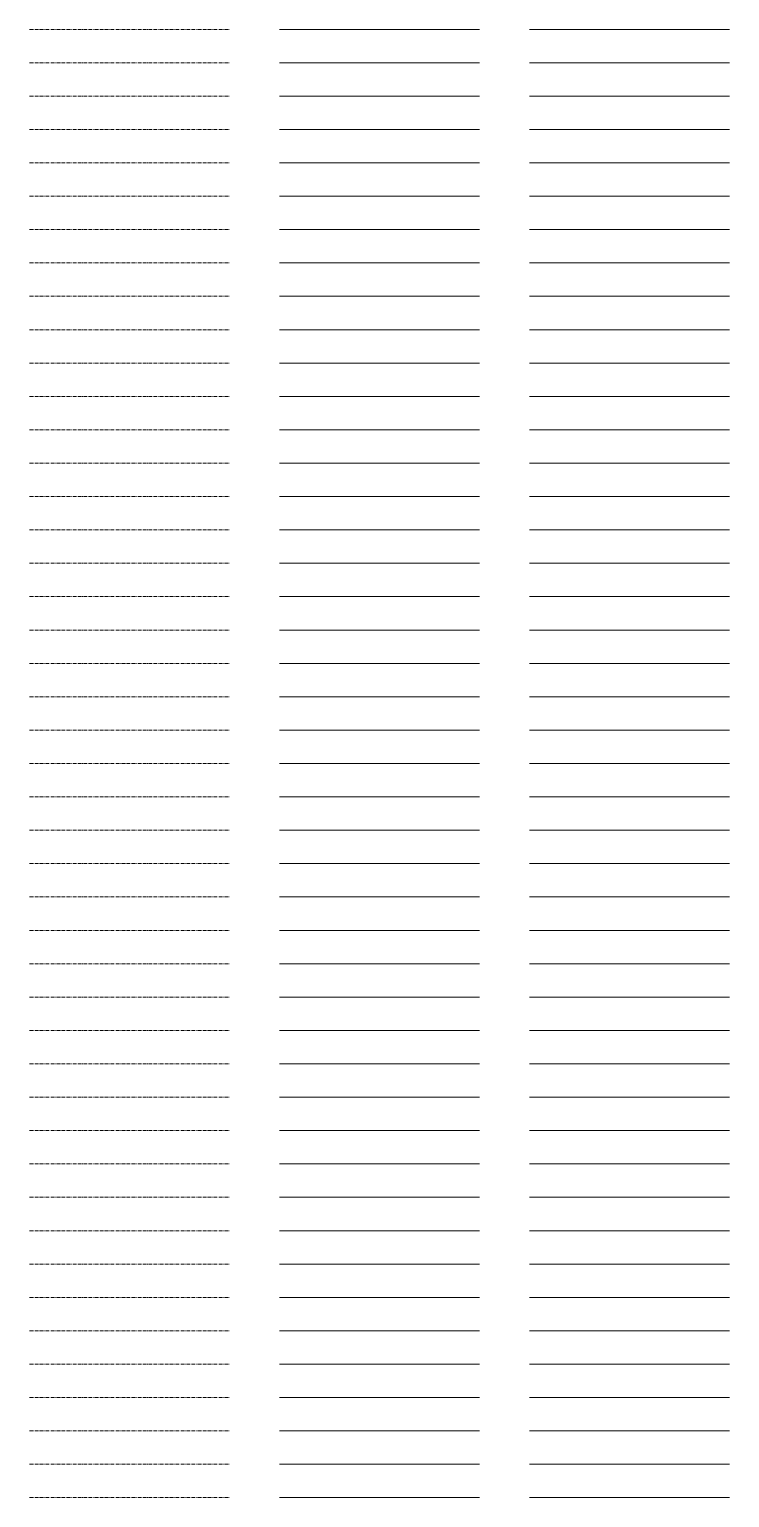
# Model space of a CAD drawing. Header units: metres. Extents: x -170 to 2070, y -13 to 14380.
# Drawn here: x 1650 to 2070, y 2700 to 3580 of the extents above; entities that cross this region are included whole.
import ezdxf
from ezdxf.lldxf.tags import DXFTag

# ---------------------------------------------------------------- set-up
doc = ezdxf.new("R2010")
doc.units = ezdxf.units.M
doc.linetypes.add('KL-VERLATEN-SO', pattern=[3.25, 2, -0.5, 0.25, -0.5])
for name, color, linetype, lineweight in [('B-OI-KL-ET_LSOV_AANSLUITNET_600 V_4x150Al 4x6Cu-(IN BEDRIJF)-G', 14, 'Continuous', 18), ('B-OI-KL-ET_LSOV_AANSLUITNET_600 V_4x150Al 4x6Cu-(RESERVE)-G', 14, 'KL-RESERVE-SO', 18), ('B-OI-KL-ET_LSOV_AANSLUITNET_600 V_4x150Al 4x6Cu-(VERLATEN)-G', 14, 'KL-VERLATEN-SO', 18), ('B-OI-KL-ET_LSOV_AANSLUITNET_600 V_4x16Cu 4x2.5Cu-(IN BEDRIJF)-G', 14, 'Continuous', 18), ('B-OI-KL-ET_LSOV_AANSLUITNET_600 V_4x16Cu 4x2.5Cu-(RESERVE)-G', 14, 'KL-RESERVE-SO', 18), ('B-OI-KL-ET_LSOV_AANSLUITNET_600 V_4x16Cu 4x2.5Cu-(VERLATEN)-G', 14, 'KL-VERLATEN-SO', 18), ('B-OI-KL-ET_LSOV_AANSLUITNET_600 V_4x16Cu-(IN BEDRIJF)-G', 14, 'Continuous', 18), ('B-OI-KL-ET_LSOV_AANSLUITNET_600 V_4x16Cu-(RESERVE)-G', 14, 'KL-RESERVE-SO', 18), ('B-OI-KL-ET_LSOV_AANSLUITNET_600 V_4x16Cu-(VERLATEN)-G', 14, 'KL-VERLATEN-SO', 18), ('B-OI-KL-ET_LSOV_AANSLUITNET_600 V_4x2.5Cu-(IN BEDRIJF)-G', 14, 'Continuous', 18), ('B-OI-KL-ET_LSOV_AANSLUITNET_600 V_4x2.5Cu-(RESERVE)-G', 14, 'KL-RESERVE-SO', 18), ('B-OI-KL-ET_LSOV_AANSLUITNET_600 V_4x2.5Cu-(VERLATEN)-G', 14, 'KL-VERLATEN-SO', 18), ('B-OI-KL-ET_LSOV_AANSLUITNET_600 V_4x240Al-(IN BEDRIJF)-G', 14, 'Continuous', 18), ('B-OI-KL-ET_LSOV_AANSLUITNET_600 V_4x240Al-(RESERVE)-G', 14, 'KL-RESERVE-SO', 18), ('B-OI-KL-ET_LSOV_AANSLUITNET_600 V_4x240Al-(VERLATEN)-G', 14, 'KL-VERLATEN-SO', 18), ('B-OI-KL-ET_LSOV_AANSLUITNET_600 V_4x6Cu 4x2.5Cu-(IN BEDRIJF)-G', 14, 'Continuous', 18), ('B-OI-KL-ET_LSOV_AANSLUITNET_600 V_4x6Cu 4x2.5Cu-(RESERVE)-G', 14, 'KL-RESERVE-SO', 18), ('B-OI-KL-ET_LSOV_AANSLUITNET_600 V_4x6Cu 4x2.5Cu-(VERLATEN)-G', 14, 'KL-VERLATEN-SO', 18), ('B-OI-KL-ET_LSOV_AANSLUITNET_600 V_4x6Cu-(IN BEDRIJF)-G', 14, 'Continuous', 18), ('B-OI-KL-ET_LSOV_AANSLUITNET_600 V_4x6Cu-(RESERVE)-G', 14, 'KL-RESERVE-SO', 18), ('B-OI-KL-ET_LSOV_AANSLUITNET_600 V_4x6Cu-(VERLATEN)-G', 14, 'KL-VERLATEN-SO', 18), ('B-OI-KL-ET_LSOV_AANSLUITNET_600 V_4x95Al 4x6Cu-(IN BEDRIJF)-G', 14, 'Continuous', 18), ('B-OI-KL-ET_LSOV_AANSLUITNET_600 V_4x95Al 4x6Cu-(RESERVE)-G', 14, 'KL-RESERVE-SO', 18), ('B-OI-KL-ET_LSOV_AANSLUITNET_600 V_4x95Al 4x6Cu-(VERLATEN)-G', 14, 'KL-VERLATEN-SO', 18), ('B-OI-KL-ET_LSOV_AANSLUITNET_600 V_4x95Al-(IN BEDRIJF)-G', 14, 'Continuous', 18), ('B-OI-KL-ET_LSOV_AANSLUITNET_600 V_4x95Al-(RESERVE)-G', 14, 'KL-RESERVE-SO', 18), ('B-OI-KL-ET_LSOV_AANSLUITNET_600 V_4x95Al-(VERLATEN)-G', 14, 'KL-VERLATEN-SO', 18), ('B-OI-KL-ET_LSOV_AANSLUITNET_600 V_4x95Cu-(IN BEDRIJF)-G', 14, 'Continuous', 18), ('B-OI-KL-ET_LSOV_AANSLUITNET_600 V_4x95Cu-(RESERVE)-G', 14, 'KL-RESERVE-SO', 18), ('B-OI-KL-ET_LSOV_AANSLUITNET_600 V_4x95Cu-(VERLATEN)-G', 14, 'KL-VERLATEN-SO', 18), ('B-OI-KL-ET_LSOV_AANSLUITNET_600 V_OVERIG-(IN BEDRIJF)-G', 14, 'Continuous', 18), ('B-OI-KL-ET_LSOV_AANSLUITNET_600 V_OVERIG-(RESERVE)-G', 14, 'KL-RESERVE-SO', 18), ('B-OI-KL-ET_LSOV_AANSLUITNET_600 V_OVERIG-(VERLATEN)-G', 14, 'KL-VERLATEN-SO', 18), ('B-OI-KL-ET_LSOV_DISTRIBUTIE_230 V_3x10Cu-(IN BEDRIJF)-G', 14, 'Continuous', 18), ('B-OI-KL-ET_LSOV_DISTRIBUTIE_230 V_3x10Cu-(RESERVE)-G', 14, 'KL-RESERVE-SO', 18), ('B-OI-KL-ET_LSOV_DISTRIBUTIE_230 V_3x10Cu-(VERLATEN)-G', 14, 'KL-VERLATEN-SO', 18), ('B-OI-KL-ET_LSOV_DISTRIBUTIE_230 V_3x2.5Cu-(IN BEDRIJF)-G', 14, 'Continuous', 18), ('B-OI-KL-ET_LSOV_DISTRIBUTIE_230 V_3x2.5Cu-(RESERVE)-G', 14, 'KL-RESERVE-SO', 18), ('B-OI-KL-ET_LSOV_DISTRIBUTIE_230 V_3x2.5Cu-(VERLATEN)-G', 14, 'KL-VERLATEN-SO', 18), ('B-OI-KL-ET_LSOV_DISTRIBUTIE_230 V_4x10Cu-(IN BEDRIJF)-G', 14, 'Continuous', 18), ('B-OI-KL-ET_LSOV_DISTRIBUTIE_230 V_4x10Cu-(RESERVE)-G', 14, 'KL-RESERVE-SO', 18), ('B-OI-KL-ET_LSOV_DISTRIBUTIE_230 V_4x10Cu-(VERLATEN)-G', 14, 'KL-VERLATEN-SO', 18), ('B-OI-KL-ET_LSOV_DISTRIBUTIE_230 V_4x150Al 4x6Cu-(IN BEDRIJF)-G', 14, 'Continuous', 18), ('B-OI-KL-ET_LSOV_DISTRIBUTIE_230 V_4x150Al 4x6Cu-(RESERVE)-G', 14, 'KL-RESERVE-SO', 18), ('B-OI-KL-ET_LSOV_DISTRIBUTIE_230 V_4x150Al 4x6Cu-(VERLATEN)-G', 14, 'KL-VERLATEN-SO', 18), ('B-OI-KL-ET_LSOV_DISTRIBUTIE_230 V_4x150Al-(IN BEDRIJF)-G', 14, 'Continuous', 18), ('B-OI-KL-ET_LSOV_DISTRIBUTIE_230 V_4x150Al-(RESERVE)-G', 14, 'KL-RESERVE-SO', 18), ('B-OI-KL-ET_LSOV_DISTRIBUTIE_230 V_4x150Al-(VERLATEN)-G', 14, 'KL-VERLATEN-SO', 18), ('B-OI-KL-ET_LSOV_DISTRIBUTIE_230 V_4x16Cu 4x2.5Cu-(IN BEDRIJF)-G', 14, 'Continuous', 18), ('B-OI-KL-ET_LSOV_DISTRIBUTIE_230 V_4x16Cu 4x2.5Cu-(RESERVE)-G', 14, 'KL-RESERVE-SO', 18), ('B-OI-KL-ET_LSOV_DISTRIBUTIE_230 V_4x16Cu 4x2.5Cu-(VERLATEN)-G', 14, 'KL-VERLATEN-SO', 18), ('B-OI-KL-ET_LSOV_DISTRIBUTIE_230 V_4x16Cu-(IN BEDRIJF)-G', 14, 'Continuous', 18), ('B-OI-KL-ET_LSOV_DISTRIBUTIE_230 V_4x16Cu-(RESERVE)-G', 14, 'KL-RESERVE-SO', 18), ('B-OI-KL-ET_LSOV_DISTRIBUTIE_230 V_4x16Cu-(VERLATEN)-G', 14, 'KL-VERLATEN-SO', 18), ('B-OI-KL-ET_LSOV_DISTRIBUTIE_230 V_4x2.5Cu-(IN BEDRIJF)-G', 14, 'Continuous', 18), ('B-OI-KL-ET_LSOV_DISTRIBUTIE_230 V_4x2.5Cu-(RESERVE)-G', 14, 'KL-RESERVE-SO', 18), ('B-OI-KL-ET_LSOV_DISTRIBUTIE_230 V_4x2.5Cu-(VERLATEN)-G', 14, 'KL-VERLATEN-SO', 18), ('B-OI-KL-ET_LSOV_DISTRIBUTIE_230 V_4x240Al-(IN BEDRIJF)-G', 14, 'Continuous', 18), ('B-OI-KL-ET_LSOV_DISTRIBUTIE_230 V_4x240Al-(RESERVE)-G', 14, 'KL-RESERVE-SO', 18), ('B-OI-KL-ET_LSOV_DISTRIBUTIE_230 V_4x240Al-(VERLATEN)-G', 14, 'KL-VERLATEN-SO', 18), ('B-OI-KL-ET_LSOV_DISTRIBUTIE_230 V_4x6Cu 4x2.5Cu-(IN BEDRIJF)-G', 14, 'Continuous', 18), ('B-OI-KL-ET_LSOV_DISTRIBUTIE_230 V_4x6Cu 4x2.5Cu-(RESERVE)-G', 14, 'KL-RESERVE-SO', 18), ('B-OI-KL-ET_LSOV_DISTRIBUTIE_230 V_4x6Cu 4x2.5Cu-(VERLATEN)-G', 14, 'KL-VERLATEN-SO', 18), ('B-OI-KL-ET_LSOV_DISTRIBUTIE_230 V_4x6Cu-(IN BEDRIJF)-G', 14, 'Continuous', 18), ('B-OI-KL-ET_LSOV_DISTRIBUTIE_230 V_4x6Cu-(RESERVE)-G', 14, 'KL-RESERVE-SO', 18), ('B-OI-KL-ET_LSOV_DISTRIBUTIE_230 V_4x6Cu-(VERLATEN)-G', 14, 'KL-VERLATEN-SO', 18), ('B-OI-KL-ET_LSOV_DISTRIBUTIE_230 V_4x95Al 4x6Cu-(IN BEDRIJF)-G', 14, 'Continuous', 18), ('B-OI-KL-ET_LSOV_DISTRIBUTIE_230 V_4x95Al 4x6Cu-(RESERVE)-G', 14, 'KL-RESERVE-SO', 18), ('B-OI-KL-ET_LSOV_DISTRIBUTIE_230 V_4x95Al 4x6Cu-(VERLATEN)-G', 14, 'KL-VERLATEN-SO', 18), ('B-OI-KL-ET_LSOV_DISTRIBUTIE_230 V_4x95Al-(IN BEDRIJF)-G', 14, 'Continuous', 18), ('B-OI-KL-ET_LSOV_DISTRIBUTIE_230 V_4x95Al-(RESERVE)-G', 14, 'KL-RESERVE-SO', 18), ('B-OI-KL-ET_LSOV_DISTRIBUTIE_230 V_4x95Al-(VERLATEN)-G', 14, 'KL-VERLATEN-SO', 18), ('B-OI-KL-ET_LSOV_DISTRIBUTIE_230 V_4x95Cu-(IN BEDRIJF)-G', 14, 'Continuous', 18), ('B-OI-KL-ET_LSOV_DISTRIBUTIE_230 V_4x95Cu-(RESERVE)-G', 14, 'KL-RESERVE-SO', 18), ('B-OI-KL-ET_LSOV_DISTRIBUTIE_230 V_4x95Cu-(VERLATEN)-G', 14, 'KL-VERLATEN-SO', 18), ('B-OI-KL-ET_LSOV_DISTRIBUTIE_230 V_OVERIG-(IN BEDRIJF)-G', 14, 'Continuous', 18), ('B-OI-KL-ET_LSOV_DISTRIBUTIE_230 V_OVERIG-(RESERVE)-G', 14, 'KL-RESERVE-SO', 18), ('B-OI-KL-ET_LSOV_DISTRIBUTIE_230 V_OVERIG-(VERLATEN)-G', 14, 'KL-VERLATEN-SO', 18), ('B-OI-KL-ET_LSOV_DISTRIBUTIE_400 V_3x10Cu-(IN BEDRIJF)-G', 14, 'Continuous', 18), ('B-OI-KL-ET_LSOV_DISTRIBUTIE_400 V_3x10Cu-(RESERVE)-G', 14, 'KL-RESERVE-SO', 18), ('B-OI-KL-ET_LSOV_DISTRIBUTIE_400 V_3x10Cu-(VERLATEN)-G', 14, 'KL-VERLATEN-SO', 18), ('B-OI-KL-ET_LSOV_DISTRIBUTIE_400 V_3x2.5Cu-(IN BEDRIJF)-G', 14, 'Continuous', 18), ('B-OI-KL-ET_LSOV_DISTRIBUTIE_400 V_3x2.5Cu-(RESERVE)-G', 14, 'KL-RESERVE-SO', 18), ('B-OI-KL-ET_LSOV_DISTRIBUTIE_400 V_3x2.5Cu-(VERLATEN)-G', 14, 'KL-VERLATEN-SO', 18), ('B-OI-KL-ET_LSOV_DISTRIBUTIE_400 V_4x10Cu-(IN BEDRIJF)-G', 14, 'Continuous', 18), ('B-OI-KL-ET_LSOV_DISTRIBUTIE_400 V_4x10Cu-(RESERVE)-G', 14, 'KL-RESERVE-SO', 18), ('B-OI-KL-ET_LSOV_DISTRIBUTIE_400 V_4x10Cu-(VERLATEN)-G', 14, 'KL-VERLATEN-SO', 18), ('B-OI-KL-ET_LSOV_DISTRIBUTIE_400 V_4x150Al 4x6Cu-(IN BEDRIJF)-G', 14, 'Continuous', 18), ('B-OI-KL-ET_LSOV_DISTRIBUTIE_400 V_4x150Al 4x6Cu-(RESERVE)-G', 14, 'KL-RESERVE-SO', 18), ('B-OI-KL-ET_LSOV_DISTRIBUTIE_400 V_4x150Al 4x6Cu-(VERLATEN)-G', 14, 'KL-VERLATEN-SO', 18), ('B-OI-KL-ET_LSOV_DISTRIBUTIE_400 V_4x150Al-(IN BEDRIJF)-G', 14, 'Continuous', 18), ('B-OI-KL-ET_LSOV_DISTRIBUTIE_400 V_4x150Al-(RESERVE)-G', 14, 'KL-RESERVE-SO', 18), ('B-OI-KL-ET_LSOV_DISTRIBUTIE_400 V_4x150Al-(VERLATEN)-G', 14, 'KL-VERLATEN-SO', 18), ('B-OI-KL-ET_LSOV_DISTRIBUTIE_400 V_4x16Cu 4x2.5Cu-(IN BEDRIJF)-G', 14, 'Continuous', 18), ('B-OI-KL-ET_LSOV_DISTRIBUTIE_400 V_4x16Cu 4x2.5Cu-(RESERVE)-G', 14, 'KL-RESERVE-SO', 18), ('B-OI-KL-ET_LSOV_DISTRIBUTIE_400 V_4x16Cu 4x2.5Cu-(VERLATEN)-G', 14, 'KL-VERLATEN-SO', 18), ('B-OI-KL-ET_LSOV_DISTRIBUTIE_400 V_4x16Cu-(IN BEDRIJF)-G', 14, 'Continuous', 18), ('B-OI-KL-ET_LSOV_DISTRIBUTIE_400 V_4x16Cu-(RESERVE)-G', 14, 'KL-RESERVE-SO', 18), ('B-OI-KL-ET_LSOV_DISTRIBUTIE_400 V_4x16Cu-(VERLATEN)-G', 14, 'KL-VERLATEN-SO', 18), ('B-OI-KL-ET_LSOV_DISTRIBUTIE_400 V_4x2.5Cu-(IN BEDRIJF)-G', 14, 'Continuous', 18), ('B-OI-KL-ET_LSOV_DISTRIBUTIE_400 V_4x2.5Cu-(RESERVE)-G', 14, 'KL-RESERVE-SO', 18), ('B-OI-KL-ET_LSOV_DISTRIBUTIE_400 V_4x2.5Cu-(VERLATEN)-G', 14, 'KL-VERLATEN-SO', 18), ('B-OI-KL-ET_LSOV_DISTRIBUTIE_400 V_4x240Al-(IN BEDRIJF)-G', 14, 'Continuous', 18), ('B-OI-KL-ET_LSOV_DISTRIBUTIE_400 V_4x240Al-(RESERVE)-G', 14, 'KL-RESERVE-SO', 18), ('B-OI-KL-ET_LSOV_DISTRIBUTIE_400 V_4x240Al-(VERLATEN)-G', 14, 'KL-VERLATEN-SO', 18), ('B-OI-KL-ET_LSOV_DISTRIBUTIE_400 V_4x6Cu 4x2.5Cu-(IN BEDRIJF)-G', 14, 'Continuous', 18), ('B-OI-KL-ET_LSOV_DISTRIBUTIE_400 V_4x6Cu 4x2.5Cu-(RESERVE)-G', 14, 'KL-RESERVE-SO', 18), ('B-OI-KL-ET_LSOV_DISTRIBUTIE_400 V_4x6Cu 4x2.5Cu-(VERLATEN)-G', 14, 'KL-VERLATEN-SO', 18), ('B-OI-KL-ET_LSOV_DISTRIBUTIE_400 V_4x6Cu-(IN BEDRIJF)-G', 14, 'Continuous', 18), ('B-OI-KL-ET_LSOV_DISTRIBUTIE_400 V_4x6Cu-(RESERVE)-G', 14, 'KL-RESERVE-SO', 18), ('B-OI-KL-ET_LSOV_DISTRIBUTIE_400 V_4x6Cu-(VERLATEN)-G', 14, 'KL-VERLATEN-SO', 18), ('B-OI-KL-ET_LSOV_DISTRIBUTIE_400 V_4x95Al 4x6Cu-(IN BEDRIJF)-G', 14, 'Continuous', 18), ('B-OI-KL-ET_LSOV_DISTRIBUTIE_400 V_4x95Al 4x6Cu-(RESERVE)-G', 14, 'KL-RESERVE-SO', 18), ('B-OI-KL-ET_LSOV_DISTRIBUTIE_400 V_4x95Al 4x6Cu-(VERLATEN)-G', 14, 'KL-VERLATEN-SO', 18), ('B-OI-KL-ET_LSOV_DISTRIBUTIE_400 V_4x95Al-(IN BEDRIJF)-G', 14, 'Continuous', 18), ('B-OI-KL-ET_LSOV_DISTRIBUTIE_400 V_4x95Al-(RESERVE)-G', 14, 'KL-RESERVE-SO', 18), ('B-OI-KL-ET_LSOV_DISTRIBUTIE_400 V_4x95Al-(VERLATEN)-G', 14, 'KL-VERLATEN-SO', 18), ('B-OI-KL-ET_LSOV_DISTRIBUTIE_400 V_4x95Cu-(IN BEDRIJF)-G', 14, 'Continuous', 18), ('B-OI-KL-ET_LSOV_DISTRIBUTIE_400 V_4x95Cu-(RESERVE)-G', 14, 'KL-RESERVE-SO', 18), ('B-OI-KL-ET_LSOV_DISTRIBUTIE_400 V_4x95Cu-(VERLATEN)-G', 14, 'KL-VERLATEN-SO', 18), ('B-OI-KL-ET_LSOV_DISTRIBUTIE_400 V_OVERIG-(IN BEDRIJF)-G', 14, 'Continuous', 18), ('B-OI-KL-ET_LSOV_DISTRIBUTIE_400 V_OVERIG-(RESERVE)-G', 14, 'KL-RESERVE-SO', 18), ('B-OI-KL-ET_LSOV_DISTRIBUTIE_400 V_OVERIG-(VERLATEN)-G', 14, 'KL-VERLATEN-SO', 18), ('B-OI-KL-ET_LSOV_DISTRIBUTIE_600 V_3x10Cu-(IN BEDRIJF)-G', 14, 'Continuous', 18), ('B-OI-KL-ET_LSOV_DISTRIBUTIE_600 V_3x10Cu-(RESERVE)-G', 14, 'KL-RESERVE-SO', 18), ('B-OI-KL-ET_LSOV_DISTRIBUTIE_600 V_3x10Cu-(VERLATEN)-G', 14, 'KL-VERLATEN-SO', 18), ('B-OI-KL-ET_LSOV_DISTRIBUTIE_600 V_3x2.5Cu-(IN BEDRIJF)-G', 14, 'Continuous', 18), ('B-OI-KL-ET_LSOV_DISTRIBUTIE_600 V_3x2.5Cu-(RESERVE)-G', 14, 'KL-RESERVE-SO', 18), ('B-OI-KL-ET_LSOV_DISTRIBUTIE_600 V_3x2.5Cu-(VERLATEN)-G', 14, 'KL-VERLATEN-SO', 18), ('B-OI-KL-ET_LSOV_DISTRIBUTIE_600 V_4x10Cu-(IN BEDRIJF)-G', 14, 'Continuous', 18), ('B-OI-KL-ET_LSOV_DISTRIBUTIE_600 V_4x10Cu-(RESERVE)-G', 14, 'KL-RESERVE-SO', 18), ('B-OI-KL-ET_LSOV_DISTRIBUTIE_600 V_4x10Cu-(VERLATEN)-G', 14, 'KL-VERLATEN-SO', 18), ('B-OI-KL-ET_LSOV_DISTRIBUTIE_600 V_4x150Al-(IN BEDRIJF)-G', 14, 'Continuous', 18), ('B-OI-KL-ET_LSOV_DISTRIBUTIE_600 V_4x150Al-(RESERVE)-G', 14, 'KL-RESERVE-SO', 18), ('B-OI-KL-ET_LSOV_DISTRIBUTIE_600 V_4x150Al-(VERLATEN)-G', 14, 'KL-VERLATEN-SO', 18)]:
    doc.layers.add(name, color=color, linetype=linetype, lineweight=lineweight)
doc.styles.get("Standard").update_dxf_attribs({"font": 'NLCS-ISO.ttf'})
tags = doc.linetypes.add('KL-RESERVE-SO', pattern='A,7,-2,["RS",Standard,S=1,R=0,X=-1,Y=-0.5],-1.5', length=10.5).pattern_tags.tags
tags[6] = DXFTag(74, 10)

msp = doc.modelspace()

# ---------------------------------------------------------------- linework, layer by layer
at = {"layer": 'B-OI-KL-ET_LSOV_AANSLUITNET_600 V_4x150Al 4x6Cu-(IN BEDRIJF)-G'}
msp.add_line((1950, 2700), (2070, 2700), dxfattribs=at)
at = {"layer": 'B-OI-KL-ET_LSOV_AANSLUITNET_600 V_4x150Al 4x6Cu-(RESERVE)-G'}
msp.add_line((1800, 2700), (1920, 2700), dxfattribs=at)
at = {"layer": 'B-OI-KL-ET_LSOV_AANSLUITNET_600 V_4x150Al 4x6Cu-(VERLATEN)-G'}
msp.add_line((1650, 2700), (1770, 2700), dxfattribs=at)
at = {"layer": 'B-OI-KL-ET_LSOV_AANSLUITNET_600 V_4x16Cu 4x2.5Cu-(IN BEDRIJF)-G'}
msp.add_line((1950, 2740), (2070, 2740), dxfattribs=at)
at = {"layer": 'B-OI-KL-ET_LSOV_AANSLUITNET_600 V_4x16Cu 4x2.5Cu-(RESERVE)-G'}
msp.add_line((1800, 2740), (1920, 2740), dxfattribs=at)
at = {"layer": 'B-OI-KL-ET_LSOV_AANSLUITNET_600 V_4x16Cu 4x2.5Cu-(VERLATEN)-G'}
msp.add_line((1650, 2740), (1770, 2740), dxfattribs=at)
at = {"layer": 'B-OI-KL-ET_LSOV_AANSLUITNET_600 V_4x16Cu-(IN BEDRIJF)-G'}
msp.add_line((1950, 2720), (2070, 2720), dxfattribs=at)
at = {"layer": 'B-OI-KL-ET_LSOV_AANSLUITNET_600 V_4x16Cu-(RESERVE)-G'}
msp.add_line((1800, 2720), (1920, 2720), dxfattribs=at)
at = {"layer": 'B-OI-KL-ET_LSOV_AANSLUITNET_600 V_4x16Cu-(VERLATEN)-G'}
msp.add_line((1650, 2720), (1770, 2720), dxfattribs=at)
at = {"layer": 'B-OI-KL-ET_LSOV_AANSLUITNET_600 V_4x2.5Cu-(IN BEDRIJF)-G'}
msp.add_line((1950, 2760), (2070, 2760), dxfattribs=at)
at = {"layer": 'B-OI-KL-ET_LSOV_AANSLUITNET_600 V_4x2.5Cu-(RESERVE)-G'}
msp.add_line((1800, 2760), (1920, 2760), dxfattribs=at)
at = {"layer": 'B-OI-KL-ET_LSOV_AANSLUITNET_600 V_4x2.5Cu-(VERLATEN)-G'}
msp.add_line((1650, 2760), (1770, 2760), dxfattribs=at)
at = {"layer": 'B-OI-KL-ET_LSOV_AANSLUITNET_600 V_4x240Al-(IN BEDRIJF)-G'}
msp.add_line((1950, 2780), (2070, 2780), dxfattribs=at)
at = {"layer": 'B-OI-KL-ET_LSOV_AANSLUITNET_600 V_4x240Al-(RESERVE)-G'}
msp.add_line((1800, 2780), (1920, 2780), dxfattribs=at)
at = {"layer": 'B-OI-KL-ET_LSOV_AANSLUITNET_600 V_4x240Al-(VERLATEN)-G'}
msp.add_line((1650, 2780), (1770, 2780), dxfattribs=at)
at = {"layer": 'B-OI-KL-ET_LSOV_AANSLUITNET_600 V_4x6Cu 4x2.5Cu-(IN BEDRIJF)-G'}
msp.add_line((1950, 2820), (2070, 2820), dxfattribs=at)
at = {"layer": 'B-OI-KL-ET_LSOV_AANSLUITNET_600 V_4x6Cu 4x2.5Cu-(RESERVE)-G'}
msp.add_line((1800, 2820), (1920, 2820), dxfattribs=at)
at = {"layer": 'B-OI-KL-ET_LSOV_AANSLUITNET_600 V_4x6Cu 4x2.5Cu-(VERLATEN)-G'}
msp.add_line((1650, 2820), (1770, 2820), dxfattribs=at)
at = {"layer": 'B-OI-KL-ET_LSOV_AANSLUITNET_600 V_4x6Cu-(IN BEDRIJF)-G'}
msp.add_line((1950, 2800), (2070, 2800), dxfattribs=at)
at = {"layer": 'B-OI-KL-ET_LSOV_AANSLUITNET_600 V_4x6Cu-(RESERVE)-G'}
msp.add_line((1800, 2800), (1920, 2800), dxfattribs=at)
at = {"layer": 'B-OI-KL-ET_LSOV_AANSLUITNET_600 V_4x6Cu-(VERLATEN)-G'}
msp.add_line((1650, 2800), (1770, 2800), dxfattribs=at)
at = {"layer": 'B-OI-KL-ET_LSOV_AANSLUITNET_600 V_4x95Al 4x6Cu-(IN BEDRIJF)-G'}
msp.add_line((1950, 2860), (2070, 2860), dxfattribs=at)
at = {"layer": 'B-OI-KL-ET_LSOV_AANSLUITNET_600 V_4x95Al 4x6Cu-(RESERVE)-G'}
msp.add_line((1800, 2860), (1920, 2860), dxfattribs=at)
at = {"layer": 'B-OI-KL-ET_LSOV_AANSLUITNET_600 V_4x95Al 4x6Cu-(VERLATEN)-G'}
msp.add_line((1650, 2860), (1770, 2860), dxfattribs=at)
at = {"layer": 'B-OI-KL-ET_LSOV_AANSLUITNET_600 V_4x95Al-(IN BEDRIJF)-G'}
msp.add_line((1950, 2840), (2070, 2840), dxfattribs=at)
at = {"layer": 'B-OI-KL-ET_LSOV_AANSLUITNET_600 V_4x95Al-(RESERVE)-G'}
msp.add_line((1800, 2840), (1920, 2840), dxfattribs=at)
at = {"layer": 'B-OI-KL-ET_LSOV_AANSLUITNET_600 V_4x95Al-(VERLATEN)-G'}
msp.add_line((1650, 2840), (1770, 2840), dxfattribs=at)
at = {"layer": 'B-OI-KL-ET_LSOV_AANSLUITNET_600 V_4x95Cu-(IN BEDRIJF)-G'}
msp.add_line((1950, 2880), (2070, 2880), dxfattribs=at)
at = {"layer": 'B-OI-KL-ET_LSOV_AANSLUITNET_600 V_4x95Cu-(RESERVE)-G'}
msp.add_line((1800, 2880), (1920, 2880), dxfattribs=at)
at = {"layer": 'B-OI-KL-ET_LSOV_AANSLUITNET_600 V_4x95Cu-(VERLATEN)-G'}
msp.add_line((1650, 2880), (1770, 2880), dxfattribs=at)
at = {"layer": 'B-OI-KL-ET_LSOV_AANSLUITNET_600 V_OVERIG-(IN BEDRIJF)-G'}
msp.add_line((1950, 2900), (2070, 2900), dxfattribs=at)
at = {"layer": 'B-OI-KL-ET_LSOV_AANSLUITNET_600 V_OVERIG-(RESERVE)-G'}
msp.add_line((1800, 2900), (1920, 2900), dxfattribs=at)
at = {"layer": 'B-OI-KL-ET_LSOV_AANSLUITNET_600 V_OVERIG-(VERLATEN)-G'}
msp.add_line((1650, 2900), (1770, 2900), dxfattribs=at)
at = {"layer": 'B-OI-KL-ET_LSOV_DISTRIBUTIE_230 V_3x10Cu-(IN BEDRIJF)-G'}
msp.add_line((1950, 2920), (2070, 2920), dxfattribs=at)
at = {"layer": 'B-OI-KL-ET_LSOV_DISTRIBUTIE_230 V_3x10Cu-(RESERVE)-G'}
msp.add_line((1800, 2920), (1920, 2920), dxfattribs=at)
at = {"layer": 'B-OI-KL-ET_LSOV_DISTRIBUTIE_230 V_3x10Cu-(VERLATEN)-G'}
msp.add_line((1650, 2920), (1770, 2920), dxfattribs=at)
at = {"layer": 'B-OI-KL-ET_LSOV_DISTRIBUTIE_230 V_3x2.5Cu-(IN BEDRIJF)-G'}
msp.add_line((1950, 2940), (2070, 2940), dxfattribs=at)
at = {"layer": 'B-OI-KL-ET_LSOV_DISTRIBUTIE_230 V_3x2.5Cu-(RESERVE)-G'}
msp.add_line((1800, 2940), (1920, 2940), dxfattribs=at)
at = {"layer": 'B-OI-KL-ET_LSOV_DISTRIBUTIE_230 V_3x2.5Cu-(VERLATEN)-G'}
msp.add_line((1650, 2940), (1770, 2940), dxfattribs=at)
at = {"layer": 'B-OI-KL-ET_LSOV_DISTRIBUTIE_230 V_4x10Cu-(IN BEDRIJF)-G'}
msp.add_line((1950, 2960), (2070, 2960), dxfattribs=at)
at = {"layer": 'B-OI-KL-ET_LSOV_DISTRIBUTIE_230 V_4x10Cu-(RESERVE)-G'}
msp.add_line((1800, 2960), (1920, 2960), dxfattribs=at)
at = {"layer": 'B-OI-KL-ET_LSOV_DISTRIBUTIE_230 V_4x10Cu-(VERLATEN)-G'}
msp.add_line((1650, 2960), (1770, 2960), dxfattribs=at)
at = {"layer": 'B-OI-KL-ET_LSOV_DISTRIBUTIE_230 V_4x150Al 4x6Cu-(IN BEDRIJF)-G'}
msp.add_line((1950, 3000), (2070, 3000), dxfattribs=at)
at = {"layer": 'B-OI-KL-ET_LSOV_DISTRIBUTIE_230 V_4x150Al 4x6Cu-(RESERVE)-G'}
msp.add_line((1800, 3000), (1920, 3000), dxfattribs=at)
at = {"layer": 'B-OI-KL-ET_LSOV_DISTRIBUTIE_230 V_4x150Al 4x6Cu-(VERLATEN)-G'}
msp.add_line((1650, 3000), (1770, 3000), dxfattribs=at)
at = {"layer": 'B-OI-KL-ET_LSOV_DISTRIBUTIE_230 V_4x150Al-(IN BEDRIJF)-G'}
msp.add_line((1950, 2980), (2070, 2980), dxfattribs=at)
at = {"layer": 'B-OI-KL-ET_LSOV_DISTRIBUTIE_230 V_4x150Al-(RESERVE)-G'}
msp.add_line((1800, 2980), (1920, 2980), dxfattribs=at)
at = {"layer": 'B-OI-KL-ET_LSOV_DISTRIBUTIE_230 V_4x150Al-(VERLATEN)-G'}
msp.add_line((1650, 2980), (1770, 2980), dxfattribs=at)
at = {"layer": 'B-OI-KL-ET_LSOV_DISTRIBUTIE_230 V_4x16Cu 4x2.5Cu-(IN BEDRIJF)-G'}
msp.add_line((1950, 3040), (2070, 3040), dxfattribs=at)
at = {"layer": 'B-OI-KL-ET_LSOV_DISTRIBUTIE_230 V_4x16Cu 4x2.5Cu-(RESERVE)-G'}
msp.add_line((1800, 3040), (1920, 3040), dxfattribs=at)
at = {"layer": 'B-OI-KL-ET_LSOV_DISTRIBUTIE_230 V_4x16Cu 4x2.5Cu-(VERLATEN)-G'}
msp.add_line((1650, 3040), (1770, 3040), dxfattribs=at)
at = {"layer": 'B-OI-KL-ET_LSOV_DISTRIBUTIE_230 V_4x16Cu-(IN BEDRIJF)-G'}
msp.add_line((1950, 3020), (2070, 3020), dxfattribs=at)
at = {"layer": 'B-OI-KL-ET_LSOV_DISTRIBUTIE_230 V_4x16Cu-(RESERVE)-G'}
msp.add_line((1800, 3020), (1920, 3020), dxfattribs=at)
at = {"layer": 'B-OI-KL-ET_LSOV_DISTRIBUTIE_230 V_4x16Cu-(VERLATEN)-G'}
msp.add_line((1650, 3020), (1770, 3020), dxfattribs=at)
at = {"layer": 'B-OI-KL-ET_LSOV_DISTRIBUTIE_230 V_4x2.5Cu-(IN BEDRIJF)-G'}
msp.add_line((1950, 3060), (2070, 3060), dxfattribs=at)
at = {"layer": 'B-OI-KL-ET_LSOV_DISTRIBUTIE_230 V_4x2.5Cu-(RESERVE)-G'}
msp.add_line((1800, 3060), (1920, 3060), dxfattribs=at)
at = {"layer": 'B-OI-KL-ET_LSOV_DISTRIBUTIE_230 V_4x2.5Cu-(VERLATEN)-G'}
msp.add_line((1650, 3060), (1770, 3060), dxfattribs=at)
at = {"layer": 'B-OI-KL-ET_LSOV_DISTRIBUTIE_230 V_4x240Al-(IN BEDRIJF)-G'}
msp.add_line((1950, 3080), (2070, 3080), dxfattribs=at)
at = {"layer": 'B-OI-KL-ET_LSOV_DISTRIBUTIE_230 V_4x240Al-(RESERVE)-G'}
msp.add_line((1800, 3080), (1920, 3080), dxfattribs=at)
at = {"layer": 'B-OI-KL-ET_LSOV_DISTRIBUTIE_230 V_4x240Al-(VERLATEN)-G'}
msp.add_line((1650, 3080), (1770, 3080), dxfattribs=at)
at = {"layer": 'B-OI-KL-ET_LSOV_DISTRIBUTIE_230 V_4x6Cu 4x2.5Cu-(IN BEDRIJF)-G'}
msp.add_line((1950, 3120), (2070, 3120), dxfattribs=at)
at = {"layer": 'B-OI-KL-ET_LSOV_DISTRIBUTIE_230 V_4x6Cu 4x2.5Cu-(RESERVE)-G'}
msp.add_line((1800, 3120), (1920, 3120), dxfattribs=at)
at = {"layer": 'B-OI-KL-ET_LSOV_DISTRIBUTIE_230 V_4x6Cu 4x2.5Cu-(VERLATEN)-G'}
msp.add_line((1650, 3120), (1770, 3120), dxfattribs=at)
at = {"layer": 'B-OI-KL-ET_LSOV_DISTRIBUTIE_230 V_4x6Cu-(IN BEDRIJF)-G'}
msp.add_line((1950, 3100), (2070, 3100), dxfattribs=at)
at = {"layer": 'B-OI-KL-ET_LSOV_DISTRIBUTIE_230 V_4x6Cu-(RESERVE)-G'}
msp.add_line((1800, 3100), (1920, 3100), dxfattribs=at)
at = {"layer": 'B-OI-KL-ET_LSOV_DISTRIBUTIE_230 V_4x6Cu-(VERLATEN)-G'}
msp.add_line((1650, 3100), (1770, 3100), dxfattribs=at)
at = {"layer": 'B-OI-KL-ET_LSOV_DISTRIBUTIE_230 V_4x95Al 4x6Cu-(IN BEDRIJF)-G'}
msp.add_line((1950, 3160), (2070, 3160), dxfattribs=at)
at = {"layer": 'B-OI-KL-ET_LSOV_DISTRIBUTIE_230 V_4x95Al 4x6Cu-(RESERVE)-G'}
msp.add_line((1800, 3160), (1920, 3160), dxfattribs=at)
at = {"layer": 'B-OI-KL-ET_LSOV_DISTRIBUTIE_230 V_4x95Al 4x6Cu-(VERLATEN)-G'}
msp.add_line((1650, 3160), (1770, 3160), dxfattribs=at)
at = {"layer": 'B-OI-KL-ET_LSOV_DISTRIBUTIE_230 V_4x95Al-(IN BEDRIJF)-G'}
msp.add_line((1950, 3140), (2070, 3140), dxfattribs=at)
at = {"layer": 'B-OI-KL-ET_LSOV_DISTRIBUTIE_230 V_4x95Al-(RESERVE)-G'}
msp.add_line((1800, 3140), (1920, 3140), dxfattribs=at)
at = {"layer": 'B-OI-KL-ET_LSOV_DISTRIBUTIE_230 V_4x95Al-(VERLATEN)-G'}
msp.add_line((1650, 3140), (1770, 3140), dxfattribs=at)
at = {"layer": 'B-OI-KL-ET_LSOV_DISTRIBUTIE_230 V_4x95Cu-(IN BEDRIJF)-G'}
msp.add_line((1950, 3180), (2070, 3180), dxfattribs=at)
at = {"layer": 'B-OI-KL-ET_LSOV_DISTRIBUTIE_230 V_4x95Cu-(RESERVE)-G'}
msp.add_line((1800, 3180), (1920, 3180), dxfattribs=at)
at = {"layer": 'B-OI-KL-ET_LSOV_DISTRIBUTIE_230 V_4x95Cu-(VERLATEN)-G'}
msp.add_line((1650, 3180), (1770, 3180), dxfattribs=at)
at = {"layer": 'B-OI-KL-ET_LSOV_DISTRIBUTIE_230 V_OVERIG-(IN BEDRIJF)-G'}
msp.add_line((1950, 3200), (2070, 3200), dxfattribs=at)
at = {"layer": 'B-OI-KL-ET_LSOV_DISTRIBUTIE_230 V_OVERIG-(RESERVE)-G'}
msp.add_line((1800, 3200), (1920, 3200), dxfattribs=at)
at = {"layer": 'B-OI-KL-ET_LSOV_DISTRIBUTIE_230 V_OVERIG-(VERLATEN)-G'}
msp.add_line((1650, 3200), (1770, 3200), dxfattribs=at)
at = {"layer": 'B-OI-KL-ET_LSOV_DISTRIBUTIE_400 V_3x10Cu-(IN BEDRIJF)-G'}
msp.add_line((1950, 3220), (2070, 3220), dxfattribs=at)
at = {"layer": 'B-OI-KL-ET_LSOV_DISTRIBUTIE_400 V_3x10Cu-(RESERVE)-G'}
msp.add_line((1800, 3220), (1920, 3220), dxfattribs=at)
at = {"layer": 'B-OI-KL-ET_LSOV_DISTRIBUTIE_400 V_3x10Cu-(VERLATEN)-G'}
msp.add_line((1650, 3220), (1770, 3220), dxfattribs=at)
at = {"layer": 'B-OI-KL-ET_LSOV_DISTRIBUTIE_400 V_3x2.5Cu-(IN BEDRIJF)-G'}
msp.add_line((1950, 3240), (2070, 3240), dxfattribs=at)
at = {"layer": 'B-OI-KL-ET_LSOV_DISTRIBUTIE_400 V_3x2.5Cu-(RESERVE)-G'}
msp.add_line((1800, 3240), (1920, 3240), dxfattribs=at)
at = {"layer": 'B-OI-KL-ET_LSOV_DISTRIBUTIE_400 V_3x2.5Cu-(VERLATEN)-G'}
msp.add_line((1650, 3240), (1770, 3240), dxfattribs=at)
at = {"layer": 'B-OI-KL-ET_LSOV_DISTRIBUTIE_400 V_4x10Cu-(IN BEDRIJF)-G'}
msp.add_line((1950, 3260), (2070, 3260), dxfattribs=at)
at = {"layer": 'B-OI-KL-ET_LSOV_DISTRIBUTIE_400 V_4x10Cu-(RESERVE)-G'}
msp.add_line((1800, 3260), (1920, 3260), dxfattribs=at)
at = {"layer": 'B-OI-KL-ET_LSOV_DISTRIBUTIE_400 V_4x10Cu-(VERLATEN)-G'}
msp.add_line((1650, 3260), (1770, 3260), dxfattribs=at)
at = {"layer": 'B-OI-KL-ET_LSOV_DISTRIBUTIE_400 V_4x150Al 4x6Cu-(IN BEDRIJF)-G'}
msp.add_line((1950, 3300), (2070, 3300), dxfattribs=at)
at = {"layer": 'B-OI-KL-ET_LSOV_DISTRIBUTIE_400 V_4x150Al 4x6Cu-(RESERVE)-G'}
msp.add_line((1800, 3300), (1920, 3300), dxfattribs=at)
at = {"layer": 'B-OI-KL-ET_LSOV_DISTRIBUTIE_400 V_4x150Al 4x6Cu-(VERLATEN)-G'}
msp.add_line((1650, 3300), (1770, 3300), dxfattribs=at)
at = {"layer": 'B-OI-KL-ET_LSOV_DISTRIBUTIE_400 V_4x150Al-(IN BEDRIJF)-G'}
msp.add_line((1950, 3280), (2070, 3280), dxfattribs=at)
at = {"layer": 'B-OI-KL-ET_LSOV_DISTRIBUTIE_400 V_4x150Al-(RESERVE)-G'}
msp.add_line((1800, 3280), (1920, 3280), dxfattribs=at)
at = {"layer": 'B-OI-KL-ET_LSOV_DISTRIBUTIE_400 V_4x150Al-(VERLATEN)-G'}
msp.add_line((1650, 3280), (1770, 3280), dxfattribs=at)
at = {"layer": 'B-OI-KL-ET_LSOV_DISTRIBUTIE_400 V_4x16Cu 4x2.5Cu-(IN BEDRIJF)-G'}
msp.add_line((1950, 3340), (2070, 3340), dxfattribs=at)
at = {"layer": 'B-OI-KL-ET_LSOV_DISTRIBUTIE_400 V_4x16Cu 4x2.5Cu-(RESERVE)-G'}
msp.add_line((1800, 3340), (1920, 3340), dxfattribs=at)
at = {"layer": 'B-OI-KL-ET_LSOV_DISTRIBUTIE_400 V_4x16Cu 4x2.5Cu-(VERLATEN)-G'}
msp.add_line((1650, 3340), (1770, 3340), dxfattribs=at)
at = {"layer": 'B-OI-KL-ET_LSOV_DISTRIBUTIE_400 V_4x16Cu-(IN BEDRIJF)-G'}
msp.add_line((1950, 3320), (2070, 3320), dxfattribs=at)
at = {"layer": 'B-OI-KL-ET_LSOV_DISTRIBUTIE_400 V_4x16Cu-(RESERVE)-G'}
msp.add_line((1800, 3320), (1920, 3320), dxfattribs=at)
at = {"layer": 'B-OI-KL-ET_LSOV_DISTRIBUTIE_400 V_4x16Cu-(VERLATEN)-G'}
msp.add_line((1650, 3320), (1770, 3320), dxfattribs=at)
at = {"layer": 'B-OI-KL-ET_LSOV_DISTRIBUTIE_400 V_4x2.5Cu-(IN BEDRIJF)-G'}
msp.add_line((1950, 3360), (2070, 3360), dxfattribs=at)
at = {"layer": 'B-OI-KL-ET_LSOV_DISTRIBUTIE_400 V_4x2.5Cu-(RESERVE)-G'}
msp.add_line((1800, 3360), (1920, 3360), dxfattribs=at)
at = {"layer": 'B-OI-KL-ET_LSOV_DISTRIBUTIE_400 V_4x2.5Cu-(VERLATEN)-G'}
msp.add_line((1650, 3360), (1770, 3360), dxfattribs=at)
at = {"layer": 'B-OI-KL-ET_LSOV_DISTRIBUTIE_400 V_4x240Al-(IN BEDRIJF)-G'}
msp.add_line((1950, 3380), (2070, 3380), dxfattribs=at)
at = {"layer": 'B-OI-KL-ET_LSOV_DISTRIBUTIE_400 V_4x240Al-(RESERVE)-G'}
msp.add_line((1800, 3380), (1920, 3380), dxfattribs=at)
at = {"layer": 'B-OI-KL-ET_LSOV_DISTRIBUTIE_400 V_4x240Al-(VERLATEN)-G'}
msp.add_line((1650, 3380), (1770, 3380), dxfattribs=at)
at = {"layer": 'B-OI-KL-ET_LSOV_DISTRIBUTIE_400 V_4x6Cu 4x2.5Cu-(IN BEDRIJF)-G'}
msp.add_line((1950, 3420), (2070, 3420), dxfattribs=at)
at = {"layer": 'B-OI-KL-ET_LSOV_DISTRIBUTIE_400 V_4x6Cu 4x2.5Cu-(RESERVE)-G'}
msp.add_line((1800, 3420), (1920, 3420), dxfattribs=at)
at = {"layer": 'B-OI-KL-ET_LSOV_DISTRIBUTIE_400 V_4x6Cu 4x2.5Cu-(VERLATEN)-G'}
msp.add_line((1650, 3420), (1770, 3420), dxfattribs=at)
at = {"layer": 'B-OI-KL-ET_LSOV_DISTRIBUTIE_400 V_4x6Cu-(IN BEDRIJF)-G'}
msp.add_line((1950, 3400), (2070, 3400), dxfattribs=at)
at = {"layer": 'B-OI-KL-ET_LSOV_DISTRIBUTIE_400 V_4x6Cu-(RESERVE)-G'}
msp.add_line((1800, 3400), (1920, 3400), dxfattribs=at)
at = {"layer": 'B-OI-KL-ET_LSOV_DISTRIBUTIE_400 V_4x6Cu-(VERLATEN)-G'}
msp.add_line((1650, 3400), (1770, 3400), dxfattribs=at)
at = {"layer": 'B-OI-KL-ET_LSOV_DISTRIBUTIE_400 V_4x95Al 4x6Cu-(IN BEDRIJF)-G'}
msp.add_line((1950, 3460), (2070, 3460), dxfattribs=at)
at = {"layer": 'B-OI-KL-ET_LSOV_DISTRIBUTIE_400 V_4x95Al 4x6Cu-(RESERVE)-G'}
msp.add_line((1800, 3460), (1920, 3460), dxfattribs=at)
at = {"layer": 'B-OI-KL-ET_LSOV_DISTRIBUTIE_400 V_4x95Al 4x6Cu-(VERLATEN)-G'}
msp.add_line((1650, 3460), (1770, 3460), dxfattribs=at)
at = {"layer": 'B-OI-KL-ET_LSOV_DISTRIBUTIE_400 V_4x95Al-(IN BEDRIJF)-G'}
msp.add_line((1950, 3440), (2070, 3440), dxfattribs=at)
at = {"layer": 'B-OI-KL-ET_LSOV_DISTRIBUTIE_400 V_4x95Al-(RESERVE)-G'}
msp.add_line((1800, 3440), (1920, 3440), dxfattribs=at)
at = {"layer": 'B-OI-KL-ET_LSOV_DISTRIBUTIE_400 V_4x95Al-(VERLATEN)-G'}
msp.add_line((1650, 3440), (1770, 3440), dxfattribs=at)
at = {"layer": 'B-OI-KL-ET_LSOV_DISTRIBUTIE_400 V_4x95Cu-(IN BEDRIJF)-G'}
msp.add_line((1950, 3480), (2070, 3480), dxfattribs=at)
at = {"layer": 'B-OI-KL-ET_LSOV_DISTRIBUTIE_400 V_4x95Cu-(RESERVE)-G'}
msp.add_line((1800, 3480), (1920, 3480), dxfattribs=at)
at = {"layer": 'B-OI-KL-ET_LSOV_DISTRIBUTIE_400 V_4x95Cu-(VERLATEN)-G'}
msp.add_line((1650, 3480), (1770, 3480), dxfattribs=at)
at = {"layer": 'B-OI-KL-ET_LSOV_DISTRIBUTIE_400 V_OVERIG-(IN BEDRIJF)-G'}
msp.add_line((1950, 3500), (2070, 3500), dxfattribs=at)
at = {"layer": 'B-OI-KL-ET_LSOV_DISTRIBUTIE_400 V_OVERIG-(RESERVE)-G'}
msp.add_line((1800, 3500), (1920, 3500), dxfattribs=at)
at = {"layer": 'B-OI-KL-ET_LSOV_DISTRIBUTIE_400 V_OVERIG-(VERLATEN)-G'}
msp.add_line((1650, 3500), (1770, 3500), dxfattribs=at)
at = {"layer": 'B-OI-KL-ET_LSOV_DISTRIBUTIE_600 V_3x10Cu-(IN BEDRIJF)-G'}
msp.add_line((1950, 3520), (2070, 3520), dxfattribs=at)
at = {"layer": 'B-OI-KL-ET_LSOV_DISTRIBUTIE_600 V_3x10Cu-(RESERVE)-G'}
msp.add_line((1800, 3520), (1920, 3520), dxfattribs=at)
at = {"layer": 'B-OI-KL-ET_LSOV_DISTRIBUTIE_600 V_3x10Cu-(VERLATEN)-G'}
msp.add_line((1650, 3520), (1770, 3520), dxfattribs=at)
at = {"layer": 'B-OI-KL-ET_LSOV_DISTRIBUTIE_600 V_3x2.5Cu-(IN BEDRIJF)-G'}
msp.add_line((1950, 3540), (2070, 3540), dxfattribs=at)
at = {"layer": 'B-OI-KL-ET_LSOV_DISTRIBUTIE_600 V_3x2.5Cu-(RESERVE)-G'}
msp.add_line((1800, 3540), (1920, 3540), dxfattribs=at)
at = {"layer": 'B-OI-KL-ET_LSOV_DISTRIBUTIE_600 V_3x2.5Cu-(VERLATEN)-G'}
msp.add_line((1650, 3540), (1770, 3540), dxfattribs=at)
at = {"layer": 'B-OI-KL-ET_LSOV_DISTRIBUTIE_600 V_4x10Cu-(IN BEDRIJF)-G'}
msp.add_line((1950, 3560), (2070, 3560), dxfattribs=at)
at = {"layer": 'B-OI-KL-ET_LSOV_DISTRIBUTIE_600 V_4x10Cu-(RESERVE)-G'}
msp.add_line((1800, 3560), (1920, 3560), dxfattribs=at)
at = {"layer": 'B-OI-KL-ET_LSOV_DISTRIBUTIE_600 V_4x10Cu-(VERLATEN)-G'}
msp.add_line((1650, 3560), (1770, 3560), dxfattribs=at)
at = {"layer": 'B-OI-KL-ET_LSOV_DISTRIBUTIE_600 V_4x150Al-(IN BEDRIJF)-G'}
msp.add_line((1950, 3580), (2070, 3580), dxfattribs=at)
at = {"layer": 'B-OI-KL-ET_LSOV_DISTRIBUTIE_600 V_4x150Al-(RESERVE)-G'}
msp.add_line((1800, 3580), (1920, 3580), dxfattribs=at)
at = {"layer": 'B-OI-KL-ET_LSOV_DISTRIBUTIE_600 V_4x150Al-(VERLATEN)-G'}
msp.add_line((1650, 3580), (1770, 3580), dxfattribs=at)

doc.saveas('drawing.dxf')
